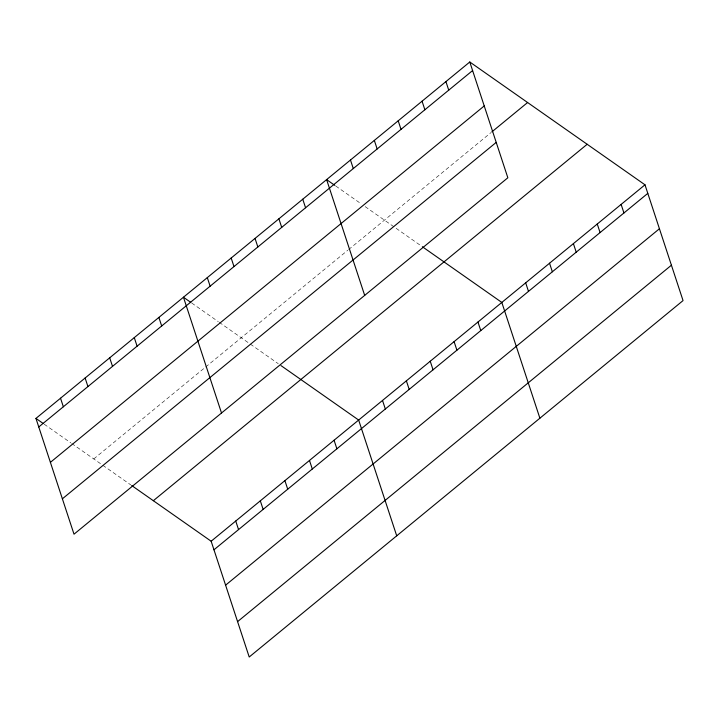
<?xml version="1.0" encoding="UTF-8"?>
<svg xmlns="http://www.w3.org/2000/svg" width="719" height="719" viewBox="0 0 719 719"><rect width="100%" height="100%" fill="white"/><g stroke="black" fill="none" stroke-linecap="round" stroke-linejoin="round"><path stroke-width="0.54" stroke-dasharray="3.6 2.7" d="M93.767 458.938L204.816 367.706M205.661 367.014L347.789 250.248M348.643 249.547L490.951 132.629M335.791 186.041L361.495 204.061M365.162 206.632L421.442 246.078M191.712 303.023L218.324 321.672M219.241 322.319L249.394 343.457M250.293 344.086L278.271 363.697M44.21 424.201L70.822 442.859M71.738 443.497L101.891 464.636M102.79 465.265L130.768 484.885"/><path stroke-width="1.08" d="M469.786 61.996L507.848 177.773L74.012 534.19L35.95 418.413L469.786 61.996L644.988 184.81L683.05 300.587L249.214 657.004L211.152 541.227L131.676 485.514M38.763 426.969L472.599 70.552M50.402 462.353L484.229 105.936M491.805 131.928L527.602 102.52M62.382 498.806L496.218 142.389M153.336 500.703L587.171 144.276M211.152 541.227L644.988 184.81M213.965 549.792L647.801 193.366M225.595 585.167L659.431 228.75M237.585 621.62L671.42 265.203M334.874 185.403L326.615 179.615L364.686 295.392M422.341 246.716L501.817 302.429L539.888 418.206M190.796 302.375L183.453 297.226L221.515 413.012M280.985 365.594L358.655 420.049L396.717 535.826M35.95 418.413L43.293 423.554M621.126 204.412L623.939 212.977M597.264 224.013L600.077 232.579M573.403 243.615L576.216 252.18M549.541 263.226L552.354 271.782M525.679 282.828L528.492 291.384M445.924 81.598L448.737 90.154M422.062 101.199L424.875 109.764M477.955 322.031L480.777 330.587M398.2 120.801L401.013 129.366M454.093 341.633L456.916 350.198M374.338 140.403L377.151 148.968M430.241 361.235L433.054 369.8M350.477 160.004L353.29 168.57M406.379 380.836L409.192 389.401M382.517 400.447L385.33 409.003M302.753 199.217L305.575 207.773M278.9 218.819L281.713 227.375M334.074 440.244L336.887 448.8M255.038 238.42L257.851 246.977M309.485 460.439L312.298 469.004M231.176 258.022L233.99 266.587M284.904 480.634L287.717 489.199M207.315 277.624L210.128 286.189M260.323 500.837L263.136 509.394M235.733 521.032L238.546 529.588M158.872 317.43L161.685 325.986M134.282 337.624L137.095 346.181M109.701 357.819L112.515 366.384M85.121 378.014L87.934 386.579M60.531 398.218L63.353 406.774"/></g></svg>
